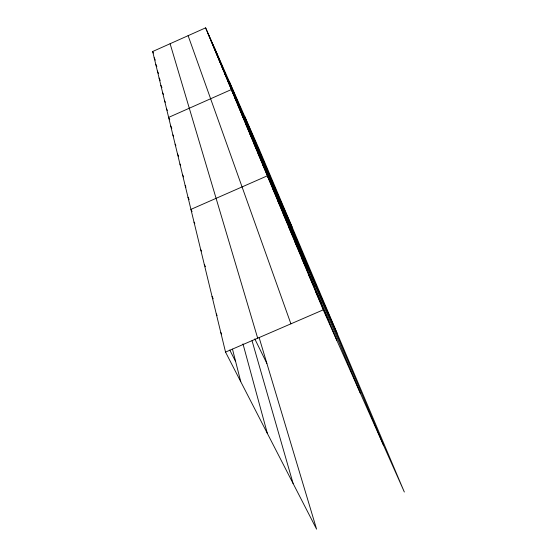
<?xml version="1.0" encoding="UTF-8"?>
<svg xmlns="http://www.w3.org/2000/svg" width="557" height="557" viewBox="0 0 557 557"><rect width="100%" height="100%" fill="white"/><g stroke="black" fill="none" stroke-linecap="round" stroke-linejoin="round"><path stroke-width="0.84" d="M259.116 337.542L316.585 529.15L225.536 352.094L152.66 51.516L205.617 27.85L259.019 148.865L404.34 492.019L323.241 309.852L205.617 27.85M225.536 352.094L323.241 309.852M220.781 332.466L221.561 333.998M229.769 350.061L235.639 361.535M216.297 313.974L217.084 315.52M212.064 296.519L213.213 298.796M204.273 264.387L205.436 266.706M200.68 249.571L201.439 251.089M194.024 222.118L194.797 223.677M192.068 211.681L190.94 209.383L267.339 175.824L337.055 333.135M254.786 338.893L266.873 363.401M185.182 185.662L185.934 187.187M187.994 197.248L189.136 199.573M182.501 174.599L183.636 176.924M177.481 153.892L178.609 156.225M179.939 164.023L180.677 165.547M175.128 144.193L175.873 145.725M170.707 125.966L171.821 128.263M172.872 134.891L173.624 136.451M166.571 108.907L167.309 110.446M169.76 119.734L168.632 117.395L231.357 89.559L292.063 226.887M162.693 92.908L163.431 94.453M164.594 100.747L165.318 102.265M157.401 71.087L158.501 73.392M159.1 78.091L160.214 80.431M160.862 85.36L161.955 87.644M152.66 51.516L153.384 53.047M154.185 57.81L155.292 60.142M155.765 64.327L156.844 66.603M315.547 291.402L328.846 321.292M258.058 153.572L269.101 178.498M262.591 164.433L273.821 189.798M272.324 187.779L283.966 214.041M277.56 200.332L289.417 227.068M283.067 213.54L295.147 240.763M288.874 227.451L301.184 255.176M294.994 242.128L307.534 270.368M301.455 257.626L314.245 286.402M308.3 274.023L321.333 303.349M208.081 33.747L216.77 53.444M210.623 39.853L219.451 59.843M213.261 46.175L222.222 66.464M215.998 52.741L225.091 73.329M218.838 59.55L228.071 80.452M221.79 66.617L231.162 87.839M224.854 73.97L234.379 95.519M228.043 81.607L237.721 103.505M234.713 97.6L244.704 120.194M238.201 105.962L248.352 128.918M241.835 114.686L252.154 138.011M245.63 123.779L256.123 147.487M249.592 133.276L260.258 157.38M253.727 143.198L264.582 167.706M244.739 116.504L383.425 445.036M229.505 81.983L360.511 393.562M214.187 47.275L336.804 340.313M188.113 35.669L290.907 323.833M170.108 43.718L257.689 338.196M252.049 340.738L293.093 483.476M242.984 343.899L267.367 433.437M232.485 349.135L240.756 381.698"/></g></svg>
